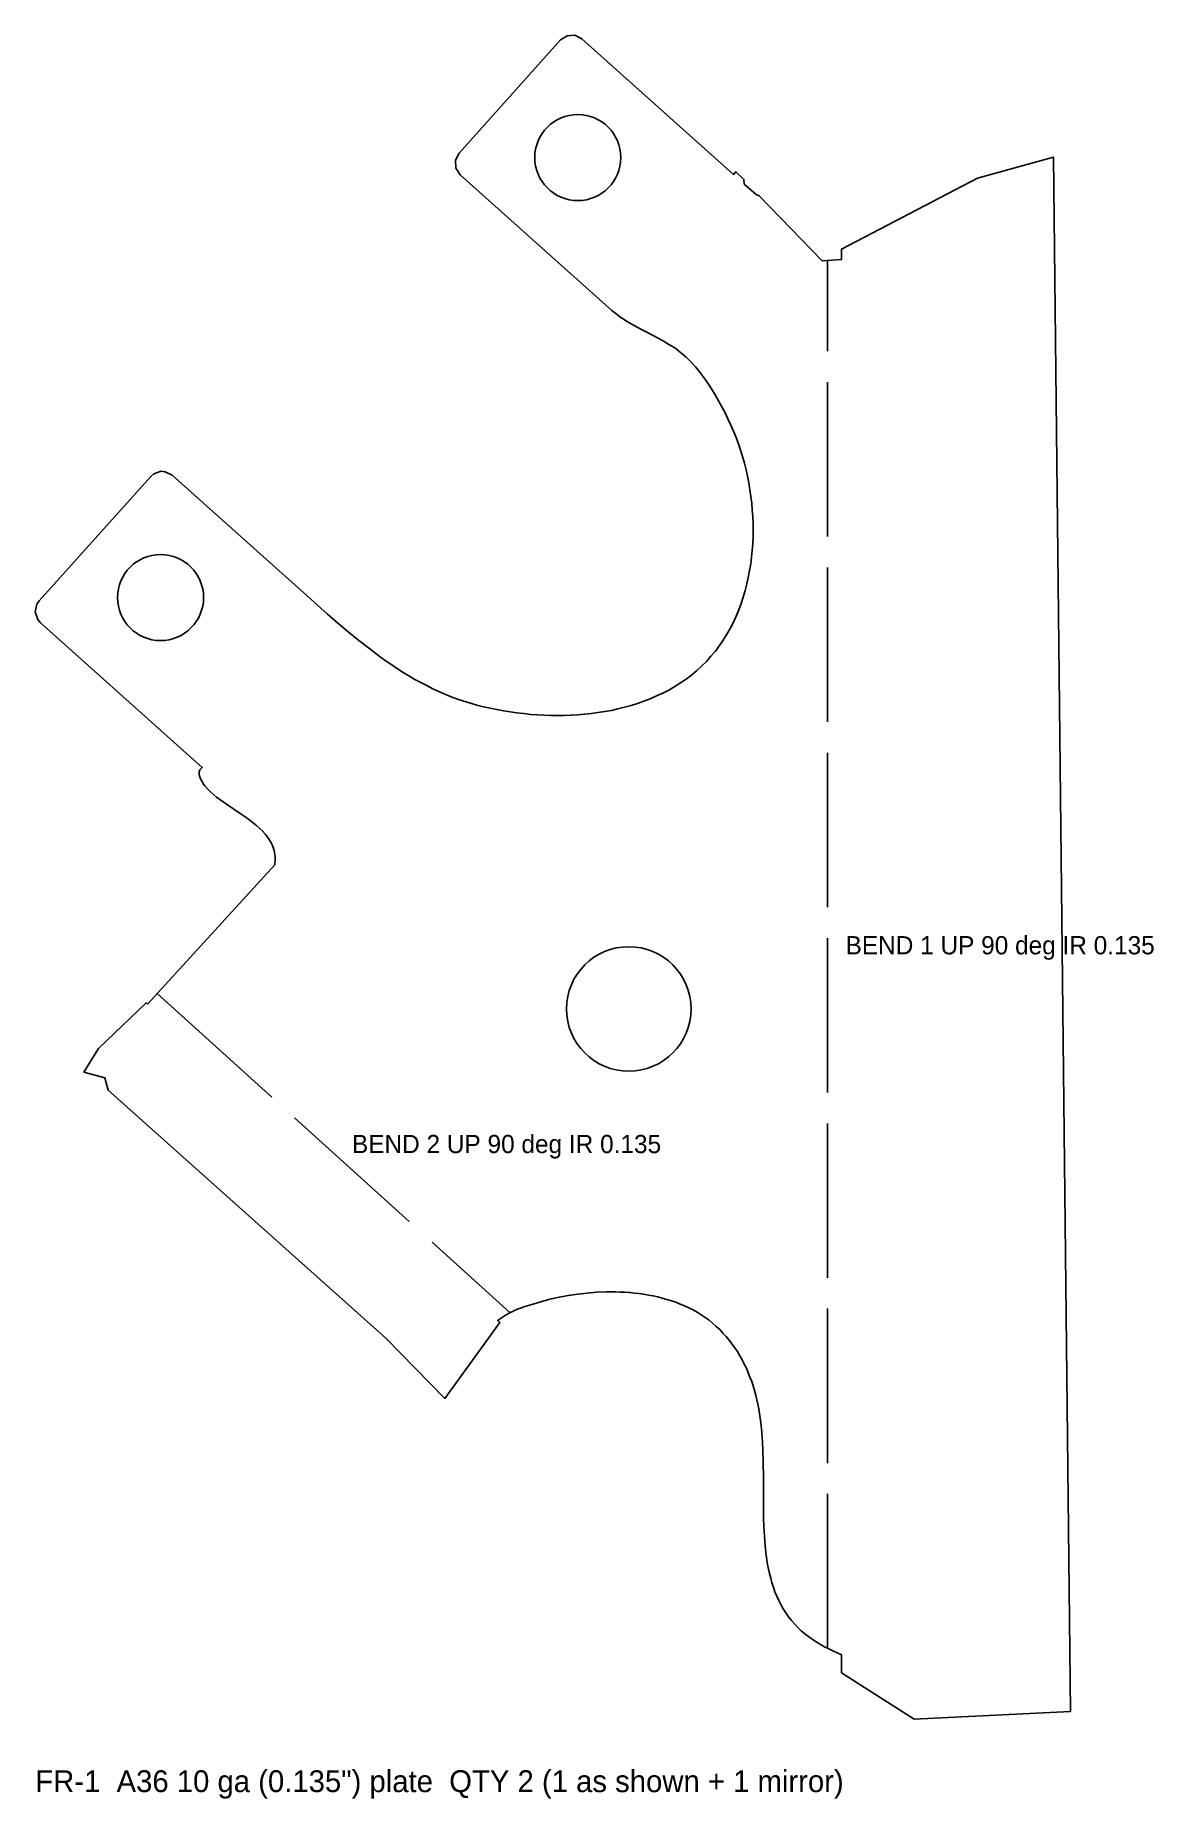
# Model space of a CAD drawing. Header units: inches. Extents: x 0 to 9.2, y -0.7 to 13.9.
import ezdxf

# ---------------------------------------------------------------- set-up
doc = ezdxf.new("R2010")
doc.units = ezdxf.units.IN
doc.linetypes.add('DASHED', pattern=[1.524, 1.27, -0.254])
for name, color, linetype in [('BEND', 1, 'DASHED'), ('CUT', 7, 'CONTINUOUS'), ('TEXT', 3, 'CONTINUOUS')]:
    doc.layers.add(name, color=color, linetype=linetype)

msp = doc.modelspace()

# ---------------------------------------------------------------- linework, layer by layer
at = {"layer": 'BEND'}
for p, q in [((6.513, 0.583), (6.513, 11.999)), ((1.002, 5.968), (3.906, 3.343))]:
    msp.add_line(p, q, dxfattribs=at)
at = {"layer": 'CUT'}
msp.add_lwpolyline([(0, 9.108), (0, 9.108), (0.013, 9.171), (0.013, 9.171), (0.013, 9.171), (0.032, 9.198), (0.032, 9.198), (0.949, 10.222), (0.949, 10.222), (0.974, 10.244), (0.974, 10.244), (0.974, 10.244), (1.035, 10.264), (1.035, 10.264), (1.035, 10.264), (1.068, 10.261), (1.068, 10.261), (1.068, 10.261), (1.125, 10.232), (1.125, 10.232), (1.125, 10.232), (2.235, 9.239), (2.235, 9.239), (2.402, 9.09), (2.402, 9.09), (2.487, 9.016), (2.487, 9.016), (2.573, 8.943), (2.573, 8.943), (2.661, 8.872), (2.661, 8.872), (2.75, 8.803), (2.75, 8.803), (2.84, 8.735), (2.84, 8.735), (2.886, 8.703), (2.886, 8.703), (2.932, 8.671), (2.932, 8.671), (2.978, 8.64), (2.978, 8.64), (3.025, 8.61), (3.025, 8.61), (3.073, 8.581), (3.073, 8.581), (3.121, 8.553), (3.121, 8.553), (3.17, 8.526), (3.17, 8.526), (3.219, 8.501), (3.219, 8.501), (3.268, 8.476), (3.268, 8.476), (3.318, 8.453), (3.319, 8.453), (3.369, 8.431), (3.369, 8.431), (3.421, 8.41), (3.421, 8.41), (3.473, 8.391), (3.473, 8.391), (3.525, 8.373), (3.525, 8.373), (3.578, 8.356), (3.578, 8.356), (3.632, 8.341), (3.632, 8.341), (3.686, 8.328), (3.686, 8.328), (3.74, 8.315), (3.74, 8.315), (3.795, 8.304), (3.795, 8.304), (3.85, 8.294), (3.85, 8.294), (3.905, 8.285), (3.905, 8.285), (3.96, 8.277), (3.96, 8.277), (4.016, 8.271), (4.016, 8.271), (4.071, 8.265), (4.071, 8.265), (4.127, 8.261), (4.127, 8.261), (4.183, 8.258), (4.183, 8.258), (4.238, 8.256), (4.238, 8.256), (4.294, 8.255), (4.294, 8.255), (4.35, 8.256), (4.35, 8.256), (4.405, 8.258), (4.405, 8.258), (4.461, 8.261), (4.461, 8.261), (4.516, 8.266), (4.516, 8.266), (4.572, 8.272), (4.572, 8.272), (4.627, 8.279), (4.627, 8.279), (4.682, 8.288), (4.682, 8.288), (4.737, 8.298), (4.737, 8.298), (4.791, 8.31), (4.791, 8.31), (4.845, 8.324), (4.845, 8.324), (4.899, 8.339), (4.899, 8.339), (4.952, 8.355), (4.952, 8.355), (5.005, 8.374), (5.005, 8.374), (5.057, 8.394), (5.057, 8.394), (5.109, 8.416), (5.109, 8.416), (5.159, 8.44), (5.159, 8.44), (5.209, 8.465), (5.209, 8.465), (5.258, 8.493), (5.258, 8.493), (5.305, 8.523), (5.305, 8.523), (5.351, 8.554), (5.351, 8.554), (5.395, 8.588), (5.395, 8.588), (5.438, 8.624), (5.438, 8.624), (5.479, 8.661), (5.479, 8.661), (5.519, 8.701), (5.519, 8.701), (5.556, 8.743), (5.556, 8.743), (5.592, 8.786), (5.592, 8.786), (5.626, 8.83), (5.626, 8.83), (5.657, 8.876), (5.657, 8.876), (5.687, 8.924), (5.687, 8.924), (5.715, 8.972), (5.715, 8.972), (5.74, 9.022), (5.74, 9.022), (5.763, 9.073), (5.763, 9.073), (5.785, 9.124), (5.785, 9.124), (5.804, 9.177), (5.804, 9.177), (5.822, 9.23), (5.822, 9.23), (5.837, 9.283), (5.837, 9.283), (5.851, 9.338), (5.851, 9.338), (5.863, 9.392), (5.863, 9.392), (5.874, 9.447), (5.874, 9.447), (5.883, 9.502), (5.883, 9.502), (5.89, 9.557), (5.89, 9.557), (5.895, 9.613), (5.895, 9.613), (5.899, 9.668), (5.899, 9.668), (5.902, 9.724), (5.902, 9.724), (5.902, 9.78), (5.902, 9.78), (5.902, 9.835), (5.902, 9.836), (5.9, 9.891), (5.9, 9.891), (5.896, 9.947), (5.896, 9.947), (5.891, 10.003), (5.891, 10.003), (5.885, 10.058), (5.885, 10.058), (5.877, 10.113), (5.877, 10.113), (5.868, 10.168), (5.868, 10.168), (5.857, 10.223), (5.857, 10.223), (5.845, 10.277), (5.845, 10.277), (5.831, 10.331), (5.831, 10.331), (5.816, 10.385), (5.816, 10.385), (5.8, 10.438), (5.8, 10.438), (5.782, 10.49), (5.782, 10.49), (5.762, 10.542), (5.762, 10.542), (5.742, 10.594), (5.742, 10.594), (5.72, 10.645), (5.72, 10.645), (5.696, 10.696), (5.696, 10.696), (5.672, 10.746), (5.672, 10.746), (5.646, 10.795), (5.646, 10.795), (5.619, 10.845), (5.619, 10.845), (5.591, 10.894), (5.591, 10.894), (5.561, 10.942), (5.561, 10.942), (5.531, 10.989), (5.53, 10.989), (5.498, 11.036), (5.498, 11.036), (5.464, 11.08), (5.464, 11.08), (5.428, 11.123), (5.428, 11.123), (5.391, 11.164), (5.391, 11.164), (5.371, 11.184), (5.371, 11.184), (5.351, 11.203), (5.351, 11.203), (5.331, 11.222), (5.331, 11.222), (5.309, 11.239), (5.309, 11.239), (5.288, 11.256), (5.288, 11.256), (5.266, 11.273), (5.266, 11.273), (5.22, 11.303), (5.219, 11.303), (5.172, 11.332), (5.172, 11.332), (5.123, 11.359), (5.123, 11.359), (5.023, 11.411), (4.973, 11.436), (4.973, 11.436), (4.924, 11.463), (4.924, 11.463), (4.876, 11.491), (4.876, 11.491), (4.829, 11.52), (4.829, 11.52), (4.806, 11.536), (4.806, 11.536), (4.784, 11.553), (4.784, 11.553), (4.762, 11.57), (4.762, 11.57), (4.741, 11.588), (4.741, 11.588), (3.495, 12.704), (3.495, 12.704), (3.495, 12.704), (3.459, 12.758), (3.459, 12.758), (3.459, 12.758), (3.456, 12.823), (3.456, 12.823), (3.456, 12.823), (3.485, 12.88), (3.485, 12.88), (3.485, 12.88), (4.319, 13.812), (4.319, 13.812), (4.319, 13.812), (4.373, 13.847), (4.373, 13.847), (4.373, 13.847), (4.437, 13.851), (4.437, 13.851), (4.437, 13.851), (4.495, 13.822), (4.495, 13.821), (4.495, 13.821), (5.741, 12.706), (5.741, 12.706), (5.741, 12.706), (5.741, 12.706), (5.741, 12.706), (5.741, 12.706), (5.741, 12.706), (5.741, 12.706), (5.741, 12.706), (5.742, 12.706), (5.742, 12.706), (5.742, 12.706), (5.742, 12.706), (5.742, 12.706), (5.742, 12.706), (5.742, 12.706), (5.742, 12.706), (5.76, 12.727), (5.76, 12.727), (5.76, 12.727), (5.827, 12.665), (5.827, 12.665), (5.827, 12.665), (5.83, 12.627), (5.83, 12.627), (5.83, 12.627), (5.83, 12.627), (5.83, 12.627), (5.83, 12.627), (5.83, 12.626), (5.83, 12.626), (5.83, 12.626), (5.927, 12.54), (5.927, 12.54), (5.927, 12.54), (5.927, 12.54), (5.927, 12.54), (5.952, 12.531), (5.952, 12.531), (5.952, 12.531), (6.47, 11.995), (6.47, 11.995), (6.47, 11.995), (6.47, 11.995), (6.47, 11.995), (6.47, 11.995), (6.47, 11.995), (6.47, 11.995), (6.47, 11.995), (6.47, 11.995), (6.629, 12.007), (6.629, 12.007), (6.629, 12.007), (6.629, 12.007), (6.629, 12.007), (6.629, 12.007), (6.63, 12.007), (6.63, 12.007), (6.63, 12.007), (6.63, 12.007), (6.63, 12.007), (6.63, 12.007), (6.63, 12.007), (6.63, 12.007), (6.63, 12.007), (6.63, 12.008), (6.63, 12.089), (6.63, 12.09), (6.63, 12.09), (7.747, 12.676), (7.747, 12.676), (7.747, 12.676), (8.372, 12.849), (8.372, 12.849), (8.372, 12.849), (8.372, 12.849), (8.512, 0.063), (8.512, 0.063), (8.512, 0.063), (7.228, 0), (7.228, 0), (7.228, 0), (6.63, 0.381), (6.63, 0.381), (6.63, 0.381), (6.63, 0.529), (6.63, 0.529), (6.63, 0.529), (6.63, 0.529), (6.63, 0.529), (6.63, 0.529), (6.63, 0.529), (6.63, 0.53), (6.63, 0.53), (6.63, 0.53), (6.629, 0.53), (6.629, 0.53), (6.629, 0.53), (6.595, 0.545), (6.595, 0.545), (6.559, 0.561), (6.559, 0.561), (6.524, 0.578), (6.524, 0.578), (6.49, 0.596), (6.49, 0.596), (6.456, 0.615), (6.456, 0.615), (6.422, 0.636), (6.422, 0.636), (6.389, 0.657), (6.389, 0.657), (6.358, 0.679), (6.358, 0.679), (6.327, 0.703), (6.327, 0.703), (6.297, 0.728), (6.297, 0.728), (6.269, 0.755), (6.269, 0.755), (6.242, 0.783), (6.242, 0.783), (6.217, 0.813), (6.217, 0.813), (6.193, 0.843), (6.193, 0.843), (6.171, 0.875), (6.171, 0.875), (6.15, 0.908), (6.15, 0.908), (6.131, 0.942), (6.131, 0.942), (6.113, 0.977), (6.113, 0.977), (6.097, 1.012), (6.097, 1.012), (6.082, 1.048), (6.082, 1.048), (6.069, 1.085), (6.069, 1.085), (6.057, 1.122), (6.057, 1.122), (6.047, 1.159), (6.047, 1.159), (6.037, 1.197), (6.037, 1.197), (6.029, 1.235), (6.029, 1.235), (6.022, 1.273), (6.022, 1.273), (6.015, 1.312), (6.015, 1.312), (6.01, 1.35), (6.01, 1.35), (6.001, 1.427), (6.001, 1.427), (5.995, 1.505), (5.995, 1.505), (5.991, 1.583), (5.991, 1.583), (5.989, 1.66), (5.989, 1.66), (5.987, 1.738), (5.987, 1.738), (5.987, 1.816), (5.987, 1.971), (5.987, 1.971), (5.985, 2.127), (5.985, 2.127), (5.983, 2.204), (5.983, 2.204), (5.98, 2.282), (5.98, 2.282), (5.974, 2.359), (5.974, 2.36), (5.967, 2.437), (5.967, 2.437), (5.962, 2.475), (5.962, 2.475), (5.956, 2.514), (5.956, 2.514), (5.95, 2.552), (5.95, 2.552), (5.942, 2.59), (5.942, 2.59), (5.934, 2.628), (5.934, 2.628), (5.925, 2.666), (5.925, 2.666), (5.914, 2.704), (5.914, 2.704), (5.903, 2.741), (5.903, 2.741), (5.891, 2.778), (5.891, 2.778), (5.877, 2.814), (5.877, 2.814), (5.863, 2.85), (5.863, 2.85), (5.847, 2.886), (5.847, 2.886), (5.83, 2.921), (5.83, 2.921), (5.812, 2.955), (5.812, 2.956), (5.793, 2.989), (5.793, 2.989), (5.773, 3.023), (5.773, 3.023), (5.752, 3.055), (5.752, 3.055), (5.729, 3.087), (5.729, 3.087), (5.706, 3.118), (5.706, 3.118), (5.681, 3.148), (5.681, 3.148), (5.655, 3.176), (5.655, 3.176), (5.628, 3.204), (5.628, 3.204), (5.599, 3.231), (5.599, 3.231), (5.57, 3.257), (5.57, 3.257), (5.54, 3.281), (5.54, 3.281), (5.508, 3.304), (5.508, 3.304), (5.476, 3.326), (5.476, 3.326), (5.443, 3.347), (5.443, 3.347), (5.409, 3.366), (5.409, 3.366), (5.375, 3.383), (5.375, 3.384), (5.339, 3.4), (5.339, 3.4), (5.304, 3.415), (5.304, 3.415), (5.267, 3.429), (5.267, 3.429), (5.231, 3.442), (5.231, 3.442), (5.193, 3.453), (5.193, 3.453), (5.156, 3.464), (5.156, 3.464), (5.118, 3.473), (5.118, 3.473), (5.08, 3.481), (5.08, 3.481), (5.042, 3.489), (5.042, 3.489), (5.004, 3.495), (5.004, 3.495), (4.965, 3.501), (4.965, 3.501), (4.927, 3.505), (4.927, 3.505), (4.888, 3.509), (4.888, 3.509), (4.849, 3.511), (4.849, 3.511), (4.81, 3.513), (4.81, 3.513), (4.771, 3.515), (4.771, 3.515), (4.694, 3.515), (4.694, 3.515), (4.616, 3.511), (4.616, 3.511), (4.538, 3.505), (4.538, 3.505), (4.461, 3.497), (4.461, 3.497), (4.384, 3.485), (4.384, 3.485), (4.308, 3.471), (4.308, 3.471), (4.232, 3.454), (4.232, 3.454), (4.157, 3.434), (4.157, 3.434), (4.082, 3.412), (4.082, 3.412), (4.045, 3.4), (4.045, 3.4), (4.008, 3.388), (4.008, 3.387), (3.972, 3.374), (3.972, 3.374), (3.936, 3.358), (3.936, 3.358), (3.902, 3.341), (3.901, 3.341), (3.867, 3.323), (3.867, 3.323), (3.834, 3.302), (3.834, 3.302), (3.803, 3.28), (3.803, 3.28), (3.803, 3.28), (3.803, 3.28), (3.803, 3.28), (3.803, 3.28), (3.803, 3.279), (3.803, 3.279), (3.803, 3.279), (3.803, 3.279), (3.803, 3.279), (3.803, 3.279), (3.803, 3.279), (3.803, 3.279), (3.803, 3.279), (3.803, 3.279), (3.803, 3.279), (3.803, 3.278), (3.803, 3.278), (3.821, 3.262), (3.821, 3.262), (3.821, 3.262), (3.369, 2.638), (3.369, 2.638), (3.369, 2.638), (2.883, 3.134), (2.883, 3.134), (0.598, 5.174), (0.598, 5.174), (0.598, 5.174), (0.573, 5.274), (0.573, 5.274), (0.573, 5.275), (0.573, 5.275), (0.573, 5.275), (0.573, 5.275), (0.573, 5.275), (0.573, 5.275), (0.573, 5.275), (0.572, 5.275), (0.572, 5.275), (0.572, 5.275), (0.4, 5.322), (0.4, 5.322), (0.4, 5.322), (0.519, 5.516), (0.519, 5.516), (0.519, 5.516), (0.911, 5.893), (0.911, 5.893), (0.911, 5.893), (0.922, 5.882), (0.922, 5.882), (0.922, 5.882), (0.922, 5.882), (0.922, 5.882), (0.923, 5.882), (0.923, 5.882), (0.923, 5.882), (0.923, 5.882), (0.923, 5.882), (0.923, 5.882), (0.923, 5.882), (0.923, 5.882), (0.923, 5.882), (0.923, 5.882), (0.923, 5.882), (0.924, 5.882), (1.969, 7.027), (1.969, 7.027), (1.969, 7.027), (1.969, 7.027), (1.969, 7.027), (1.969, 7.027), (1.969, 7.027), (1.971, 7.044), (1.971, 7.044), (1.972, 7.061), (1.972, 7.061), (1.972, 7.078), (1.972, 7.078), (1.972, 7.094), (1.972, 7.095), (1.97, 7.111), (1.97, 7.111), (1.967, 7.128), (1.967, 7.128), (1.964, 7.145), (1.964, 7.145), (1.959, 7.161), (1.959, 7.161), (1.954, 7.177), (1.954, 7.177), (1.947, 7.192), (1.947, 7.192), (1.94, 7.208), (1.94, 7.208), (1.931, 7.222), (1.931, 7.222), (1.913, 7.251), (1.913, 7.251), (1.892, 7.277), (1.892, 7.277), (1.87, 7.302), (1.87, 7.303), (1.846, 7.326), (1.846, 7.326), (1.821, 7.349), (1.821, 7.349), (1.795, 7.37), (1.795, 7.37), (1.768, 7.391), (1.768, 7.391), (1.741, 7.411), (1.741, 7.411), (1.685, 7.45), (1.685, 7.45), (1.573, 7.525), (1.573, 7.525), (1.518, 7.564), (1.518, 7.564), (1.491, 7.585), (1.491, 7.585), (1.465, 7.606), (1.465, 7.606), (1.44, 7.628), (1.44, 7.628), (1.416, 7.652), (1.416, 7.652), (1.394, 7.678), (1.394, 7.678), (1.384, 7.691), (1.384, 7.691), (1.375, 7.706), (1.375, 7.706), (1.367, 7.72), (1.367, 7.72), (1.359, 7.736), (1.359, 7.736), (1.353, 7.752), (1.353, 7.752), (1.348, 7.768), (1.348, 7.768), (1.347, 7.777), (1.347, 7.777), (1.347, 7.785), (1.347, 7.785), (1.348, 7.793), (1.348, 7.793), (1.348, 7.793), (1.35, 7.8), (1.35, 7.8), (1.35, 7.8), (1.354, 7.808), (1.354, 7.808), (1.354, 7.808), (1.359, 7.815), (1.359, 7.815), (1.359, 7.815), (1.366, 7.822), (1.366, 7.822), (1.373, 7.827), (1.373, 7.827), (1.374, 7.827), (1.374, 7.827), (1.374, 7.827), (1.374, 7.828), (1.374, 7.828), (1.374, 7.828), (1.374, 7.828), (1.374, 7.828), (1.374, 7.828), (1.374, 7.828), (1.374, 7.828), (1.374, 7.828), (1.374, 7.828), (1.374, 7.828), (1.374, 7.829), (1.374, 7.829), (1.373, 7.829), (0.041, 9.021), (0.041, 9.021), (0.02, 9.046), (0.02, 9.046), (0.02, 9.046), (0, 9.108), (0, 9.108)], close=True, dxfattribs=at)
for centre, radius in [((4.461, 12.845), 0.354), ((1.03, 9.226), 0.354), ((4.88, 5.842), 0.512)]:
    msp.add_circle(centre, radius, dxfattribs=at)

# ---------------------------------------------------------------- texts
at = {"layer": 'TEXT'}
for s, height, p in [('BEND 1 UP 90 deg IR 0.135', 0.15, (6.663, 6.291)), ('BEND 2 UP 90 deg IR 0.135', 0.15, (2.604, 4.656)), ('FR-1  A36 10 ga (0.135") plate  QTY 2 (1 as shown + 1 mirror)', 0.18, (0, -0.6))]:
    msp.add_text(s, height=height, dxfattribs=at).set_placement(p)

doc.saveas('drawing.dxf')
